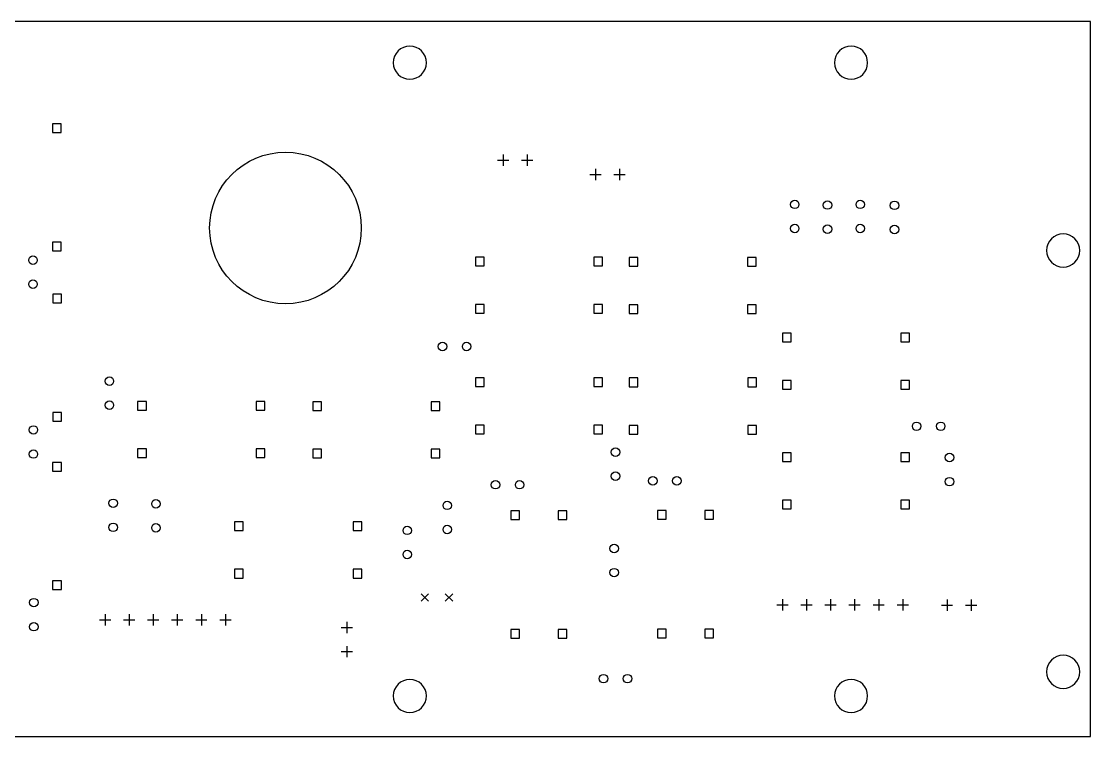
# Model space of a CAD drawing. Extents: x 32 to 259, y -121 to -30.
# Drawn here: x 146.1 to 258.9, y -105 to -29.6 of the extents above; entities that cross this region are included whole.
import ezdxf

# ---------------------------------------------------------------- set-up
doc = ezdxf.new("R2010")
doc.units = 0
doc.layers.add('BLACK', color=7, linetype='CONTINUOUS')

msp = doc.modelspace()

# ---------------------------------------------------------------- linework, layer by layer
at = {"layer": 'BLACK', "linetype": 'CONTINUOUS'}
for p, q in [((258.8905, -29.566), (32.8305, -29.566)), ((258.8905, -105.046), (258.8905, -29.566)), ((150.279624, -40.370376), (149.360376, -40.370376)), ((149.360376, -40.370376), (149.360376, -41.289624)), ((150.279624, -41.289624), (150.279624, -40.370376)), ((149.360376, -41.289624), (150.279624, -41.289624)), ((196.92, -43.625), (196.92, -44.815)), ((199.46, -43.625), (199.46, -44.815)), ((196.325, -44.22), (197.515, -44.22)), ((198.865, -44.22), (200.055, -44.22)), ((206.065, -45.73), (207.255, -45.73)), ((206.66, -45.135), (206.66, -46.325)), ((208.605, -45.73), (209.795, -45.73)), ((209.2, -45.135), (209.2, -46.325)), ((150.279624, -52.870376), (149.360376, -52.870376)), ((149.360376, -52.870376), (149.360376, -53.789624)), ((150.279624, -53.789624), (150.279624, -52.870376)), ((149.360376, -53.789624), (150.279624, -53.789624)), ((194.899624, -54.450376), (193.980376, -54.450376)), ((193.980376, -54.450376), (193.980376, -55.369624)), ((194.899624, -55.369624), (194.899624, -54.450376)), ((207.399624, -54.450376), (206.480376, -54.450376)), ((206.480376, -54.450376), (206.480376, -55.369624)), ((207.399624, -55.369624), (207.399624, -54.450376)), ((211.109624, -54.470376), (210.190376, -54.470376)), ((210.190376, -54.470376), (210.190376, -55.389624)), ((211.109624, -55.389624), (211.109624, -54.470376)), ((223.609624, -54.470376), (222.690376, -54.470376)), ((222.690376, -54.470376), (222.690376, -55.389624)), ((223.609624, -55.389624), (223.609624, -54.470376)), ((193.980376, -55.369624), (194.899624, -55.369624)), ((206.480376, -55.369624), (207.399624, -55.369624)), ((210.190376, -55.389624), (211.109624, -55.389624)), ((222.690376, -55.389624), (223.609624, -55.389624)), ((150.309624, -58.340376), (149.390376, -58.340376)), ((149.390376, -58.340376), (149.390376, -59.259624)), ((150.309624, -59.259624), (150.309624, -58.340376)), ((149.390376, -59.259624), (150.309624, -59.259624)), ((194.899624, -59.450376), (193.980376, -59.450376)), ((193.980376, -59.450376), (193.980376, -60.369624)), ((194.899624, -60.369624), (194.899624, -59.450376)), ((207.399624, -59.450376), (206.480376, -59.450376)), ((206.480376, -59.450376), (206.480376, -60.369624)), ((207.399624, -60.369624), (207.399624, -59.450376)), ((211.109624, -59.470376), (210.190376, -59.470376)), ((210.190376, -59.470376), (210.190376, -60.389624)), ((211.109624, -60.389624), (211.109624, -59.470376)), ((223.609624, -59.470376), (222.690376, -59.470376)), ((222.690376, -59.470376), (222.690376, -60.389624)), ((223.609624, -60.389624), (223.609624, -59.470376)), ((193.980376, -60.369624), (194.899624, -60.369624)), ((206.480376, -60.369624), (207.399624, -60.369624)), ((210.190376, -60.389624), (211.109624, -60.389624)), ((222.690376, -60.389624), (223.609624, -60.389624)), ((227.289624, -62.460376), (226.370376, -62.460376)), ((226.370376, -62.460376), (226.370376, -63.379624)), ((227.289624, -63.379624), (227.289624, -62.460376)), ((239.789624, -62.460376), (238.870376, -62.460376)), ((238.870376, -62.460376), (238.870376, -63.379624)), ((239.789624, -63.379624), (239.789624, -62.460376)), ((226.370376, -63.379624), (227.289624, -63.379624)), ((238.870376, -63.379624), (239.789624, -63.379624)), ((194.899624, -67.180376), (193.980376, -67.180376)), ((193.980376, -67.180376), (193.980376, -68.099624)), ((194.899624, -68.099624), (194.899624, -67.180376)), ((207.399624, -67.180376), (206.480376, -67.180376)), ((206.480376, -67.180376), (206.480376, -68.099624)), ((207.399624, -68.099624), (207.399624, -67.180376)), ((211.129624, -67.200376), (210.210376, -67.200376)), ((210.210376, -67.200376), (210.210376, -68.119624)), ((211.129624, -68.119624), (211.129624, -67.200376)), ((223.629624, -67.200376), (222.710376, -67.200376)), ((222.710376, -67.200376), (222.710376, -68.119624)), ((223.629624, -68.119624), (223.629624, -67.200376)), ((227.289624, -67.460376), (226.370376, -67.460376)), ((226.370376, -67.460376), (226.370376, -68.379624)), ((227.289624, -68.379624), (227.289624, -67.460376)), ((239.789624, -67.460376), (238.870376, -67.460376)), ((238.870376, -67.460376), (238.870376, -68.379624)), ((239.789624, -68.379624), (239.789624, -67.460376)), ((193.980376, -68.099624), (194.899624, -68.099624)), ((206.480376, -68.099624), (207.399624, -68.099624)), ((210.210376, -68.119624), (211.129624, -68.119624)), ((222.710376, -68.119624), (223.629624, -68.119624)), ((226.370376, -68.379624), (227.289624, -68.379624)), ((238.870376, -68.379624), (239.789624, -68.379624)), ((159.269624, -69.680376), (158.350376, -69.680376)), ((158.350376, -69.680376), (158.350376, -70.599624)), ((159.269624, -70.599624), (159.269624, -69.680376)), ((171.769624, -69.680376), (170.850376, -69.680376)), ((170.850376, -69.680376), (170.850376, -70.599624)), ((171.769624, -70.599624), (171.769624, -69.680376)), ((177.739624, -69.700376), (176.820376, -69.700376)), ((176.820376, -69.700376), (176.820376, -70.619624)), ((177.739624, -70.619624), (177.739624, -69.700376)), ((190.239624, -69.700376), (189.320376, -69.700376)), ((189.320376, -69.700376), (189.320376, -70.619624)), ((190.239624, -70.619624), (190.239624, -69.700376)), ((150.309624, -70.840376), (149.390376, -70.840376)), ((149.390376, -70.840376), (149.390376, -71.759624)), ((150.309624, -71.759624), (150.309624, -70.840376)), ((158.350376, -70.599624), (159.269624, -70.599624)), ((170.850376, -70.599624), (171.769624, -70.599624)), ((176.820376, -70.619624), (177.739624, -70.619624)), ((189.320376, -70.619624), (190.239624, -70.619624)), ((149.390376, -71.759624), (150.309624, -71.759624)), ((194.899624, -72.180376), (193.980376, -72.180376)), ((193.980376, -72.180376), (193.980376, -73.099624)), ((194.899624, -73.099624), (194.899624, -72.180376)), ((207.399624, -72.180376), (206.480376, -72.180376)), ((206.480376, -72.180376), (206.480376, -73.099624)), ((207.399624, -73.099624), (207.399624, -72.180376)), ((193.980376, -73.099624), (194.899624, -73.099624)), ((206.480376, -73.099624), (207.399624, -73.099624)), ((211.129624, -72.200376), (210.210376, -72.200376)), ((210.210376, -72.200376), (210.210376, -73.119624)), ((210.210376, -73.119624), (211.129624, -73.119624)), ((211.129624, -73.119624), (211.129624, -72.200376)), ((223.629624, -72.200376), (222.710376, -72.200376)), ((222.710376, -72.200376), (222.710376, -73.119624)), ((222.710376, -73.119624), (223.629624, -73.119624)), ((223.629624, -73.119624), (223.629624, -72.200376)), ((159.269624, -74.680376), (158.350376, -74.680376)), ((158.350376, -74.680376), (158.350376, -75.599624)), ((159.269624, -75.599624), (159.269624, -74.680376)), ((171.769624, -74.680376), (170.850376, -74.680376)), ((170.850376, -74.680376), (170.850376, -75.599624)), ((171.769624, -75.599624), (171.769624, -74.680376)), ((177.739624, -74.700376), (176.820376, -74.700376)), ((176.820376, -74.700376), (176.820376, -75.619624)), ((177.739624, -75.619624), (177.739624, -74.700376)), ((190.239624, -74.700376), (189.320376, -74.700376)), ((189.320376, -74.700376), (189.320376, -75.619624)), ((190.239624, -75.619624), (190.239624, -74.700376)), ((227.289624, -75.100376), (226.370376, -75.100376)), ((226.370376, -75.100376), (226.370376, -76.019624)), ((227.289624, -76.019624), (227.289624, -75.100376)), ((239.789624, -75.100376), (238.870376, -75.100376)), ((238.870376, -75.100376), (238.870376, -76.019624)), ((239.789624, -76.019624), (239.789624, -75.100376)), ((150.299624, -76.100376), (149.380376, -76.100376)), ((149.380376, -76.100376), (149.380376, -77.019624)), ((150.299624, -77.019624), (150.299624, -76.100376)), ((158.350376, -75.599624), (159.269624, -75.599624)), ((170.850376, -75.599624), (171.769624, -75.599624)), ((176.820376, -75.619624), (177.739624, -75.619624)), ((189.320376, -75.619624), (190.239624, -75.619624)), ((226.370376, -76.019624), (227.289624, -76.019624)), ((238.870376, -76.019624), (239.789624, -76.019624)), ((149.380376, -77.019624), (150.299624, -77.019624)), ((214.099624, -81.190376), (213.180376, -81.190376)), ((213.180376, -81.190376), (213.180376, -82.109624)), ((214.099624, -82.109624), (214.099624, -81.190376)), ((219.099624, -81.190376), (218.180376, -81.190376)), ((218.180376, -81.190376), (218.180376, -82.109624)), ((219.099624, -82.109624), (219.099624, -81.190376)), ((227.289624, -80.100376), (226.370376, -80.100376)), ((226.370376, -80.100376), (226.370376, -81.019624)), ((226.370376, -81.019624), (227.289624, -81.019624)), ((227.289624, -81.019624), (227.289624, -80.100376)), ((239.789624, -80.100376), (238.870376, -80.100376)), ((238.870376, -80.100376), (238.870376, -81.019624)), ((238.870376, -81.019624), (239.789624, -81.019624)), ((239.789624, -81.019624), (239.789624, -80.100376)), ((198.639624, -81.230376), (197.720376, -81.230376)), ((197.720376, -81.230376), (197.720376, -82.149624)), ((197.720376, -82.149624), (198.639624, -82.149624)), ((198.639624, -82.149624), (198.639624, -81.230376)), ((203.639624, -81.230376), (202.720376, -81.230376)), ((202.720376, -81.230376), (202.720376, -82.149624)), ((202.720376, -82.149624), (203.639624, -82.149624)), ((203.639624, -82.149624), (203.639624, -81.230376)), ((213.180376, -82.109624), (214.099624, -82.109624)), ((218.180376, -82.109624), (219.099624, -82.109624)), ((169.499624, -82.390376), (168.580376, -82.390376)), ((168.580376, -82.390376), (168.580376, -83.309624)), ((168.580376, -83.309624), (169.499624, -83.309624)), ((169.499624, -83.309624), (169.499624, -82.390376)), ((181.999624, -82.390376), (181.080376, -82.390376)), ((181.080376, -82.390376), (181.080376, -83.309624)), ((181.080376, -83.309624), (181.999624, -83.309624)), ((181.999624, -83.309624), (181.999624, -82.390376)), ((169.499624, -87.390376), (168.580376, -87.390376)), ((168.580376, -87.390376), (168.580376, -88.309624)), ((169.499624, -88.309624), (169.499624, -87.390376)), ((181.999624, -87.390376), (181.080376, -87.390376)), ((181.080376, -87.390376), (181.080376, -88.309624)), ((181.999624, -88.309624), (181.999624, -87.390376)), ((150.299624, -88.600376), (149.380376, -88.600376)), ((149.380376, -88.600376), (149.380376, -89.519624)), ((150.299624, -89.519624), (150.299624, -88.600376)), ((168.580376, -88.309624), (169.499624, -88.309624)), ((181.080376, -88.309624), (181.999624, -88.309624)), ((149.380376, -89.519624), (150.299624, -89.519624)), ((188.25, -89.96), (189.05, -90.76)), ((189.05, -89.96), (188.25, -90.76)), ((190.79, -89.96), (191.59, -90.76)), ((191.59, -89.96), (190.79, -90.76)), ((225.775, -91.14), (226.965, -91.14)), ((226.37, -90.545), (226.37, -91.735)), ((228.315, -91.14), (229.505, -91.14)), ((228.91, -90.545), (228.91, -91.735)), ((230.855, -91.14), (232.045, -91.14)), ((231.45, -90.545), (231.45, -91.735)), ((233.395, -91.14), (234.585, -91.14)), ((233.99, -90.545), (233.99, -91.735)), ((235.935, -91.14), (237.125, -91.14)), ((236.53, -90.545), (236.53, -91.735)), ((238.475, -91.14), (239.665, -91.14)), ((239.07, -90.545), (239.07, -91.735)), ((243.145, -91.16), (244.335, -91.16)), ((243.74, -90.565), (243.74, -91.755)), ((245.685, -91.16), (246.875, -91.16)), ((246.28, -90.565), (246.28, -91.755)), ((154.91, -92.125), (154.91, -93.315)), ((157.45, -92.125), (157.45, -93.315)), ((159.99, -92.125), (159.99, -93.315)), ((162.53, -92.125), (162.53, -93.315)), ((165.07, -92.125), (165.07, -93.315)), ((167.61, -92.125), (167.61, -93.315)), ((154.315, -92.72), (155.505, -92.72)), ((156.855, -92.72), (158.045, -92.72)), ((159.395, -92.72), (160.585, -92.72)), ((161.935, -92.72), (163.125, -92.72)), ((164.475, -92.72), (165.665, -92.72)), ((167.015, -92.72), (168.205, -92.72)), ((179.835, -93.54), (181.025, -93.54)), ((180.43, -92.945), (180.43, -94.135)), ((198.639624, -93.730376), (197.720376, -93.730376)), ((197.720376, -93.730376), (197.720376, -94.649624)), ((197.720376, -94.649624), (198.639624, -94.649624)), ((198.639624, -94.649624), (198.639624, -93.730376)), ((203.639624, -93.730376), (202.720376, -93.730376)), ((202.720376, -93.730376), (202.720376, -94.649624)), ((202.720376, -94.649624), (203.639624, -94.649624)), ((203.639624, -94.649624), (203.639624, -93.730376)), ((214.099624, -93.690376), (213.180376, -93.690376)), ((213.180376, -93.690376), (213.180376, -94.609624)), ((213.180376, -94.609624), (214.099624, -94.609624)), ((214.099624, -94.609624), (214.099624, -93.690376)), ((219.099624, -93.690376), (218.180376, -93.690376)), ((218.180376, -93.690376), (218.180376, -94.609624)), ((218.180376, -94.609624), (219.099624, -94.609624)), ((219.099624, -94.609624), (219.099624, -93.690376)), ((180.43, -95.485), (180.43, -96.675)), ((179.835, -96.08), (181.025, -96.08)), ((32.8305, -105.046), (258.8905, -105.046))]:
    msp.add_line(p, q, dxfattribs=at)
at = {"layer": 'BLACK'}
for centre, radius in [((173.9475, -51.366), 8), ((227.67, -48.88), 0.45), ((231.13, -48.95), 0.45), ((234.59, -48.88), 0.45), ((238.2, -48.98), 0.45), ((227.67, -51.42), 0.45), ((231.13, -51.49), 0.45), ((234.59, -51.42), 0.45), ((238.2, -51.52), 0.45), ((147.31, -54.765), 0.45), ((147.31, -57.305), 0.45), ((190.52, -63.88), 0.45), ((193.06, -63.88), 0.45), ((155.37, -67.53), 0.45), ((155.37, -70.07), 0.45), ((240.535, -72.3), 0.45), ((243.075, -72.3), 0.45), ((147.35, -72.685), 0.45), ((147.35, -75.225), 0.45), ((208.76, -75.02), 0.45), ((244.01, -75.6), 0.45), ((208.76, -77.56), 0.45), ((212.7, -78.05), 0.45), ((215.24, -78.05), 0.45), ((244.01, -78.14), 0.45), ((196.11, -78.46), 0.45), ((198.65, -78.46), 0.45), ((155.77, -80.42), 0.45), ((160.28, -80.48), 0.45), ((191.02, -80.64), 0.45), ((155.77, -82.96), 0.45), ((160.28, -83.02), 0.45), ((186.8, -83.28), 0.45), ((191.02, -83.18), 0.45), ((186.8, -85.82), 0.45), ((208.63, -85.2), 0.45), ((208.63, -87.74), 0.45), ((147.39, -90.905), 0.45), ((147.39, -93.445), 0.45), ((207.5, -98.93), 0.45), ((210.04, -98.93), 0.45)]:
    msp.add_circle(centre, radius, dxfattribs=at)
for centre, start, end in [((187.065, -33.926), 0, 180), ((233.6175, -33.926), 0, 180), ((187.065, -33.926), -180, 0), ((233.6175, -33.926), -180, 0), ((255.9975, -53.746), 0, 180), ((255.9975, -53.746), -180, 0), ((255.9975, -98.216), 0, 180), ((187.065, -100.756), 0, 180), ((233.6175, -100.756), 0, 180), ((255.9975, -98.216), -180, 0), ((187.065, -100.756), -180, 0), ((233.6175, -100.756), -180, 0)]:
    msp.add_arc(centre, 1.75, start, end, dxfattribs=at)

doc.saveas('drawing.dxf')
